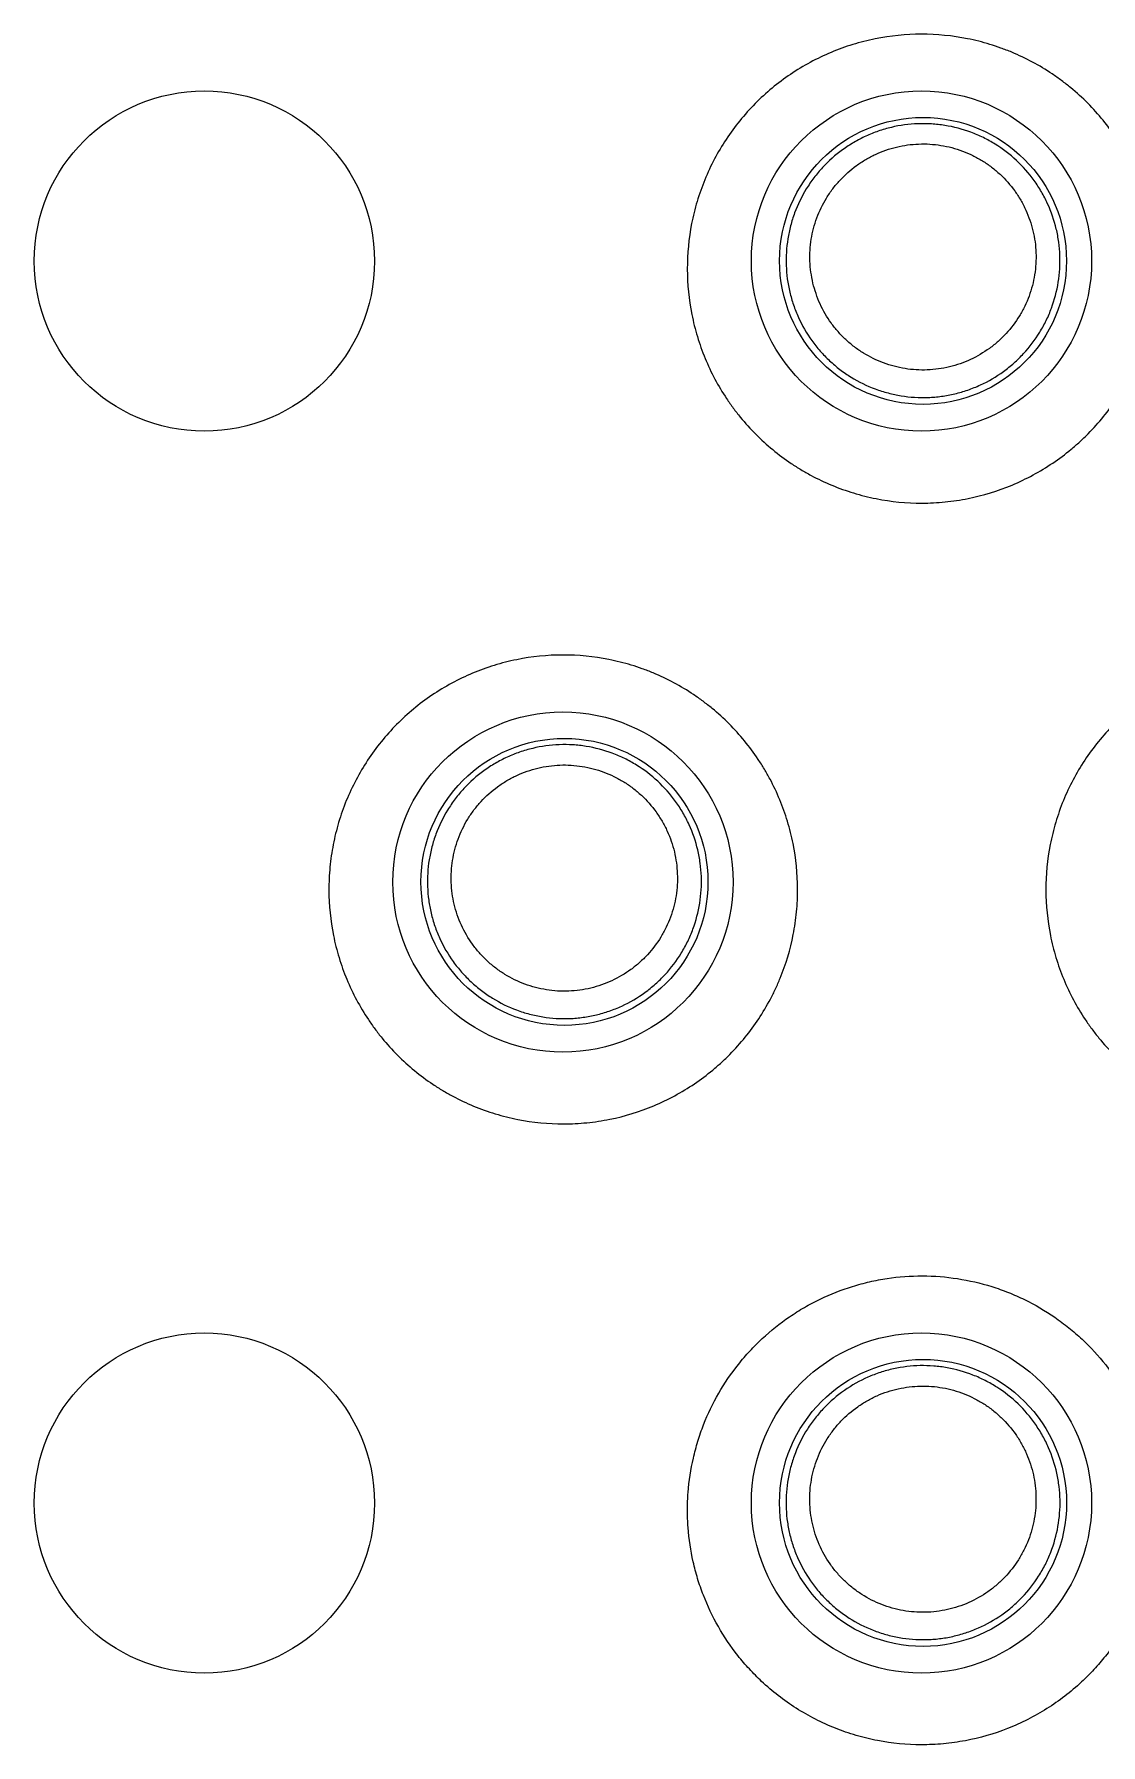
# Model space of a CAD drawing. Header units: inches. Extents: x 3778 to 56227, y -16914 to 35091.
# Drawn here: x 46617.74 to 46622.22, y -10623.56 to -10616.37 of the extents above; entities that cross this region are included whole.
import ezdxf

# ---------------------------------------------------------------- set-up
doc = ezdxf.new("R2010")
doc.units = ezdxf.units.IN
doc.header["$LTSCALE"] = 100
doc.header["$MEASUREMENT"] = 0
doc.layers.add('2-con', color=2, linetype='Continuous')
doc.layers.add('mark-B', color=2, linetype='Continuous', lineweight=20)

# ---------------------------------------------------------------- blocks, each defined once
blk = doc.blocks.new('무풍1way 일반')
at = {"layer": 'mark-B'}
for centre, radius in [((507.5873, -427.4618), 0.7146), ((507.5873, -427.4618), 0.7146), ((507.5873, -427.4618), 0.7146), ((507.5873, -427.4618), 0.7146), ((510.5997, -427.4618), 0.7146), ((507.5808, -427.4625), 0.6029), ((509.0935, -430.0706), 0.7146), ((509.0935, -430.0706), 0.7146), ((509.0935, -430.0706), 0.7146), ((509.0935, -430.0706), 0.7146), ((509.087, -430.0713), 0.6028), ((507.5873, -432.6794), 0.7146), ((507.5873, -432.6794), 0.7146), ((507.5873, -432.6794), 0.7146), ((507.5873, -432.6794), 0.7146), ((510.5997, -432.6794), 0.7146), ((507.5808, -432.6801), 0.6026)]:
    blk.add_circle(centre, radius, dxfattribs=at)
for points, knots in [([(506.9152, -426.7103), (506.9604, -426.6682), (507.009, -426.6309), (507.0868, -426.5818), (507.1136, -426.5666), (507.1551, -426.5456), (507.1691, -426.5389), (507.1975, -426.5262), (507.2117, -426.5202), (507.2835, -426.492), (507.3425, -426.4751), (507.4182, -426.4607), (507.4335, -426.4582), (507.4642, -426.4539), (507.4797, -426.4521), (507.5261, -426.4478), (507.557, -426.4465), (507.6494, -426.4467), (507.7106, -426.4525), (507.7866, -426.4671), (507.8018, -426.4704), (507.832, -426.4777), (507.8769, -426.4897), (507.9496, -426.5148), (508.0055, -426.54), (508.0603, -426.568), (508.0871, -426.5833), (508.1657, -426.6332), (508.2142, -426.6709), (508.2588, -426.7127)], [0, 0, 0, 0, 0.125, 0.125, 0.1875, 0.1875, 0.21875, 0.21875, 0.25, 0.25, 0.375, 0.375, 0.40625, 0.40625, 0.4375, 0.4375, 0.5, 0.5, 0.625, 0.625, 0.65625, 0.65625, 0.6875, 0.75, 0.8125, 0.8125, 0.875, 0.875, 1, 1, 1, 1]), ([(506.9152, -426.7103), (506.9604, -426.6682), (507.009, -426.6309), (507.0868, -426.5818), (507.1136, -426.5666), (507.1551, -426.5456), (507.1691, -426.5389), (507.1975, -426.5262), (507.2117, -426.5202), (507.2835, -426.492), (507.3425, -426.4751), (507.4182, -426.4607), (507.4335, -426.4582), (507.4642, -426.4539), (507.4797, -426.4521), (507.5261, -426.4478), (507.557, -426.4465), (507.6494, -426.4467), (507.7106, -426.4525), (507.7866, -426.4671), (507.8018, -426.4704), (507.832, -426.4777), (507.8769, -426.4897), (507.9496, -426.5148), (508.0055, -426.54), (508.0603, -426.568), (508.0871, -426.5833), (508.1657, -426.6332), (508.2142, -426.6709), (508.2588, -426.7127)], [0, 0, 0, 0, 0.125, 0.125, 0.1875, 0.1875, 0.21875, 0.21875, 0.25, 0.25, 0.375, 0.375, 0.40625, 0.40625, 0.4375, 0.4375, 0.5, 0.5, 0.625, 0.625, 0.65625, 0.65625, 0.6875, 0.75, 0.8125, 0.8125, 0.875, 0.875, 1, 1, 1, 1]), ([(508.2588, -426.7127), (508.2766, -426.7294), (508.2938, -426.7468), (508.327, -426.7829), (508.343, -426.8016), (508.389, -426.8598), (508.4436, -426.941), (508.4856, -427.029), (508.5123, -427.0976), (508.5204, -427.121), (508.5347, -427.1679), (508.5409, -427.1915), (508.5569, -427.2627), (508.5641, -427.3108), (508.5694, -427.3838), (508.5703, -427.4083), (508.5702, -427.4576), (508.5693, -427.4821), (508.5637, -427.5551), (508.5564, -427.6032), (508.5402, -427.6744), (508.5339, -427.698), (508.5195, -427.7448), (508.5113, -427.7682), (508.4844, -427.8368), (508.4421, -427.9248), (508.3872, -428.0057), (508.3487, -428.0541), (508.3408, -428.0637), (508.3248, -428.0824), (508.3002, -428.1099), (508.2743, -428.1359), (508.2206, -428.1859), (508.1823, -428.2165), (508.1315, -428.2513), (508.1212, -428.2581), (508.1002, -428.2713), (508.0896, -428.2777), (508.0574, -428.2963), (508.0356, -428.3078), (507.9692, -428.3399), (507.9236, -428.3578), (507.8531, -428.3796), (507.8292, -428.386), (507.7808, -428.3971), (507.7563, -428.4017), (507.6827, -428.4127), (507.6332, -428.4163), (507.5337, -428.4161), (507.4354, -428.4083), (507.3396, -428.3861), (507.2687, -428.364), (507.2452, -428.3556), (507.1993, -428.3374), (507.1768, -428.3274), (507.1107, -428.2952), (507.0684, -428.2705), (507.0177, -428.2356), (507.0077, -428.2284), (506.9879, -428.2137), (506.9781, -428.2061), (506.9492, -428.1828), (506.9306, -428.1666), (506.877, -428.1164), (506.844, -428.0804), (506.7985, -428.0229), (506.784, -428.0031), (506.7634, -427.9725), (506.7566, -427.9621), (506.7436, -427.9412), (506.7373, -427.9306), (506.7069, -427.8774), (506.686, -427.8334), (506.6595, -427.7654), (506.6516, -427.7423), (506.6409, -427.7073), (506.6375, -427.6955), (506.6312, -427.6718), (506.6283, -427.6598), (506.6147, -427.5998), (506.6005, -427.5033), (506.6006, -427.406), (506.6061, -427.3326), (506.6089, -427.308), (506.6162, -427.2596), (506.6207, -427.2356), (506.637, -427.1644), (506.6513, -427.1179), (506.678, -427.0497), (506.6878, -427.0271), (506.7092, -426.9826), (506.7206, -426.9609), (506.7573, -426.8972), (506.7847, -426.8569), (506.8302, -426.7995), (506.8462, -426.7809), (506.8796, -426.7447), (506.8971, -426.7271), (506.9152, -426.7103)], [0, 0, 0, 0, 0.015625, 0.015625, 0.03125, 0.03125, 0.0625, 0.09375, 0.09375, 0.109375, 0.109375, 0.125, 0.125, 0.15625, 0.15625, 0.171875, 0.171875, 0.1875, 0.1875, 0.21875, 0.21875, 0.234375, 0.234375, 0.25, 0.25, 0.28125, 0.3125, 0.3125, 0.320313, 0.320313, 0.328125, 0.34375, 0.34375, 0.375, 0.375, 0.382813, 0.382813, 0.390625, 0.390625, 0.40625, 0.40625, 0.4375, 0.4375, 0.453125, 0.453125, 0.46875, 0.46875, 0.5, 0.5, 0.53125, 0.5625, 0.5625, 0.578125, 0.578125, 0.59375, 0.59375, 0.625, 0.625, 0.632813, 0.632813, 0.640625, 0.640625, 0.65625, 0.65625, 0.6875, 0.6875, 0.703125, 0.703125, 0.710938, 0.710938, 0.71875, 0.71875, 0.75, 0.75, 0.765625, 0.765625, 0.773438, 0.773438, 0.78125, 0.78125, 0.8125, 0.84375, 0.84375, 0.859375, 0.859375, 0.875, 0.875, 0.90625, 0.90625, 0.921875, 0.921875, 0.9375, 0.9375, 0.96875, 0.96875, 0.984375, 0.984375, 1, 1, 1, 1]), ([(508.2588, -426.7127), (508.2766, -426.7294), (508.2938, -426.7468), (508.327, -426.7829), (508.343, -426.8016), (508.389, -426.8598), (508.4436, -426.941), (508.4856, -427.029), (508.5123, -427.0976), (508.5204, -427.121), (508.5347, -427.1679), (508.5409, -427.1915), (508.5569, -427.2627), (508.5641, -427.3108), (508.5694, -427.3838), (508.5703, -427.4083), (508.5702, -427.4576), (508.5693, -427.4821), (508.5637, -427.5551), (508.5564, -427.6032), (508.5402, -427.6744), (508.5339, -427.698), (508.5195, -427.7448), (508.5113, -427.7682), (508.4844, -427.8368), (508.4421, -427.9248), (508.3872, -428.0057), (508.3487, -428.0541), (508.3408, -428.0637), (508.3248, -428.0824), (508.3002, -428.1099), (508.2743, -428.1359), (508.2206, -428.1859), (508.1823, -428.2165), (508.1315, -428.2513), (508.1212, -428.2581), (508.1002, -428.2713), (508.0896, -428.2777), (508.0574, -428.2963), (508.0356, -428.3078), (507.9692, -428.3399), (507.9236, -428.3578), (507.8531, -428.3796), (507.8292, -428.386), (507.7808, -428.3971), (507.7563, -428.4017), (507.6827, -428.4127), (507.6332, -428.4163), (507.5337, -428.4161), (507.4354, -428.4083), (507.3396, -428.3861), (507.2687, -428.364), (507.2452, -428.3556), (507.1993, -428.3374), (507.1768, -428.3274), (507.1107, -428.2952), (507.0684, -428.2705), (507.0177, -428.2356), (507.0077, -428.2284), (506.9879, -428.2137), (506.9781, -428.2061), (506.9492, -428.1828), (506.9306, -428.1666), (506.877, -428.1164), (506.844, -428.0804), (506.7985, -428.0229), (506.784, -428.0031), (506.7634, -427.9725), (506.7566, -427.9621), (506.7436, -427.9412), (506.7373, -427.9306), (506.7069, -427.8774), (506.686, -427.8334), (506.6595, -427.7654), (506.6516, -427.7423), (506.6409, -427.7073), (506.6375, -427.6955), (506.6312, -427.6718), (506.6283, -427.6598), (506.6147, -427.5998), (506.6005, -427.5033), (506.6006, -427.406), (506.6061, -427.3326), (506.6089, -427.308), (506.6162, -427.2596), (506.6207, -427.2356), (506.637, -427.1644), (506.6513, -427.1179), (506.678, -427.0497), (506.6878, -427.0271), (506.7092, -426.9826), (506.7206, -426.9609), (506.7573, -426.8972), (506.7847, -426.8569), (506.8302, -426.7995), (506.8462, -426.7809), (506.8796, -426.7447), (506.8971, -426.7271), (506.9152, -426.7103)], [0, 0, 0, 0, 0.015625, 0.015625, 0.03125, 0.03125, 0.0625, 0.09375, 0.09375, 0.109375, 0.109375, 0.125, 0.125, 0.15625, 0.15625, 0.171875, 0.171875, 0.1875, 0.1875, 0.21875, 0.21875, 0.234375, 0.234375, 0.25, 0.25, 0.28125, 0.3125, 0.3125, 0.320313, 0.320313, 0.328125, 0.34375, 0.34375, 0.375, 0.375, 0.382813, 0.382813, 0.390625, 0.390625, 0.40625, 0.40625, 0.4375, 0.4375, 0.453125, 0.453125, 0.46875, 0.46875, 0.5, 0.5, 0.53125, 0.5625, 0.5625, 0.578125, 0.578125, 0.59375, 0.59375, 0.625, 0.625, 0.632813, 0.632813, 0.640625, 0.640625, 0.65625, 0.65625, 0.6875, 0.6875, 0.703125, 0.703125, 0.710938, 0.710938, 0.71875, 0.71875, 0.75, 0.75, 0.765625, 0.765625, 0.773438, 0.773438, 0.78125, 0.78125, 0.8125, 0.84375, 0.84375, 0.859375, 0.859375, 0.875, 0.875, 0.90625, 0.90625, 0.921875, 0.921875, 0.9375, 0.9375, 0.96875, 0.96875, 0.984375, 0.984375, 1, 1, 1, 1]), ([(507.1819, -427.8786), (507.1545, -427.8523), (507.1302, -427.8237), (507.0979, -427.7774), (507.0879, -427.7615), (507.0694, -427.7284), (507.061, -427.7115), (507.0385, -427.66), (507.0269, -427.6244), (507.0147, -427.5693), (507.0116, -427.5506), (507.0071, -427.5132), (507.0058, -427.4945), (507.0046, -427.4385), (507.0074, -427.4012), (507.0206, -427.3265), (507.0307, -427.2905), (507.051, -427.2382), (507.0586, -427.221), (507.0756, -427.1874), (507.085, -427.1708), (507.1154, -427.1231), (507.1385, -427.0936), (507.1774, -427.0528), (507.1911, -427.0398), (507.2199, -427.015), (507.2348, -427.0034), (507.281, -426.971), (507.3137, -426.9525), (507.3657, -426.9295), (507.3836, -426.9227), (507.4196, -426.9109), (507.4559, -426.901), (507.493, -426.8946), (507.5211, -426.8912), (507.5305, -426.8903), (507.5495, -426.889), (507.559, -426.8885), (507.6066, -426.8875), (507.6441, -426.8904), (507.6998, -426.9003), (507.7182, -426.9045), (507.7456, -426.9122), (507.7547, -426.915), (507.7727, -426.921), (507.7816, -426.9243), (507.8256, -426.9415), (507.859, -426.9585), (507.9068, -426.989), (507.9223, -427.0001), (507.9521, -427.0235), (507.9663, -427.036), (507.9936, -427.0622), (508.0067, -427.0761), (508.0312, -427.1049), (508.0426, -427.1198), (508.0747, -427.1659), (508.093, -427.1986), (508.112, -427.2419), (508.1155, -427.2507), (508.1222, -427.2683), (508.1316, -427.2949), (508.1438, -427.34), (508.1501, -427.3769), (508.1545, -427.4142), (508.1558, -427.4332), (508.157, -427.4897), (508.1541, -427.5269), (508.1443, -427.5822), (508.1402, -427.6006), (508.13, -427.637), (508.124, -427.6549), (508.1036, -427.7074), (508.0867, -427.7408), (508.0564, -427.7884), (508.0454, -427.804), (508.022, -427.8337), (508.0097, -427.8479), (507.9709, -427.8886), (507.9424, -427.9131), (507.8801, -427.9568), (507.8472, -427.9753), (507.7956, -427.998), (507.778, -428.0048), (507.742, -428.0166), (507.7235, -428.0216), (507.668, -428.0339), (507.6307, -428.0383), (507.5741, -428.0395), (507.555, -428.039), (507.5171, -428.036), (507.4983, -428.0336), (507.4427, -428.0237), (507.4064, -428.0135), (507.3622, -427.9962), (507.3534, -427.9925), (507.3361, -427.9847), (507.3106, -427.9725), (507.2862, -427.9585), (507.2389, -427.9282), (507.2094, -427.905), (507.1819, -427.8786)], [0, 0, 0, 0, 0.03125, 0.03125, 0.046875, 0.046875, 0.0625, 0.0625, 0.09375, 0.09375, 0.109375, 0.109375, 0.125, 0.125, 0.15625, 0.15625, 0.1875, 0.1875, 0.203125, 0.203125, 0.21875, 0.21875, 0.25, 0.25, 0.265625, 0.265625, 0.28125, 0.28125, 0.3125, 0.3125, 0.328125, 0.328125, 0.34375, 0.359375, 0.359375, 0.367187, 0.367187, 0.375, 0.375, 0.40625, 0.40625, 0.421875, 0.421875, 0.429687, 0.429687, 0.4375, 0.4375, 0.46875, 0.46875, 0.484375, 0.484375, 0.5, 0.5, 0.515625, 0.515625, 0.53125, 0.53125, 0.5625, 0.5625, 0.570312, 0.570312, 0.578125, 0.59375, 0.609375, 0.609375, 0.625, 0.625, 0.65625, 0.65625, 0.671875, 0.671875, 0.6875, 0.6875, 0.71875, 0.71875, 0.734375, 0.734375, 0.75, 0.75, 0.78125, 0.78125, 0.8125, 0.8125, 0.828125, 0.828125, 0.84375, 0.84375, 0.875, 0.875, 0.890625, 0.890625, 0.90625, 0.90625, 0.9375, 0.9375, 0.945312, 0.945312, 0.953125, 0.96875, 0.96875, 1, 1, 1, 1]), ([(507.2521, -427.8207), (507.2634, -427.8316), (507.2752, -427.8419), (507.2997, -427.8611), (507.325, -427.8791), (507.3519, -427.8946), (507.3797, -427.9087), (507.3941, -427.9152), (507.4379, -427.9323), (507.4679, -427.9407), (507.5139, -427.9488), (507.5294, -427.9508), (507.5608, -427.9532), (507.5765, -427.9536), (507.6233, -427.9526), (507.6542, -427.9488), (507.7001, -427.9386), (507.7154, -427.9344), (507.7451, -427.9246), (507.7741, -427.9134), (507.8019, -427.8994), (507.829, -427.8841), (507.8422, -427.8757), (507.8808, -427.8486), (507.9043, -427.8283), (507.9363, -427.7947), (507.9464, -427.7829), (507.9656, -427.7583), (507.9747, -427.7455), (507.9996, -427.7061), (508.0135, -427.6785), (508.0302, -427.6353), (508.0351, -427.6205), (508.0435, -427.5904), (508.0469, -427.5753), (508.0549, -427.5297), (508.0572, -427.499), (508.0562, -427.4524), (508.0551, -427.4368), (508.0514, -427.4061), (508.0463, -427.3756), (508.0382, -427.3459), (508.0286, -427.3165), (508.0231, -427.3019), (508.0043, -427.259), (507.9892, -427.2321), (507.9627, -427.1941), (507.9533, -427.1818), (507.933, -427.158), (507.9223, -427.1466), (507.8998, -427.1249), (507.888, -427.1147), (507.8634, -427.0953), (507.8506, -427.0861), (507.8111, -427.061), (507.7835, -427.0469), (507.7399, -427.0299), (507.7249, -427.0249), (507.6947, -427.0164), (507.6795, -427.0129), (507.6335, -427.0048), (507.6024, -427.0024), (507.5552, -427.0035), (507.5395, -427.0046), (507.5085, -427.0084), (507.4779, -427.0137), (507.4478, -427.0219), (507.4181, -427.0317), (507.4033, -427.0374), (507.3604, -427.0564), (507.3334, -427.0718), (507.2953, -427.0986), (507.283, -427.1082), (507.2592, -427.1287), (507.2479, -427.1395), (507.2158, -427.1732), (507.1968, -427.1976), (507.1718, -427.237), (507.1641, -427.2507), (507.1501, -427.2784), (507.1438, -427.2926), (507.1271, -427.3357), (507.1188, -427.3655), (507.1081, -427.427), (507.1058, -427.4578), (507.1068, -427.5039), (507.1078, -427.5193), (507.1115, -427.5501), (507.1141, -427.5656), (507.1242, -427.611), (507.1337, -427.6403), (507.1523, -427.6828), (507.1592, -427.6967), (507.1745, -427.724), (507.1827, -427.7372), (507.2093, -427.7753), (507.2294, -427.7989), (507.2521, -427.8207)], [0, 0, 0, 0, 0.015625, 0.015625, 0.03125, 0.046875, 0.046875, 0.0625, 0.0625, 0.09375, 0.09375, 0.109375, 0.109375, 0.125, 0.125, 0.15625, 0.15625, 0.171875, 0.171875, 0.1875, 0.203125, 0.203125, 0.21875, 0.21875, 0.25, 0.25, 0.265625, 0.265625, 0.28125, 0.28125, 0.3125, 0.3125, 0.328125, 0.328125, 0.34375, 0.34375, 0.375, 0.375, 0.390625, 0.390625, 0.40625, 0.421875, 0.421875, 0.4375, 0.4375, 0.46875, 0.46875, 0.484375, 0.484375, 0.5, 0.5, 0.515625, 0.515625, 0.53125, 0.53125, 0.5625, 0.5625, 0.578125, 0.578125, 0.59375, 0.59375, 0.625, 0.625, 0.640625, 0.640625, 0.65625, 0.671875, 0.671875, 0.6875, 0.6875, 0.71875, 0.71875, 0.734375, 0.734375, 0.75, 0.75, 0.78125, 0.78125, 0.796875, 0.796875, 0.8125, 0.8125, 0.84375, 0.84375, 0.875, 0.875, 0.890625, 0.890625, 0.90625, 0.90625, 0.9375, 0.9375, 0.953125, 0.953125, 0.96875, 0.96875, 1, 1, 1, 1]), ([(506.0811, -431.0241), (506.0157, -431.0241), (505.9514, -431.0177), (505.8565, -430.9988), (505.8252, -430.9909), (505.7786, -430.9768), (505.763, -430.9716), (505.7324, -430.9606), (505.7172, -430.9547), (505.6425, -430.9236), (505.5858, -430.8932), (505.5188, -430.8482), (505.5056, -430.8389), (505.4796, -430.8195), (505.4668, -430.8094), (505.4292, -430.7785), (505.4054, -430.7568), (505.3375, -430.6885), (505.2969, -430.6389), (505.2521, -430.5715), (505.2434, -430.5578), (505.2269, -430.5301), (505.2032, -430.4881), (505.1691, -430.4158), (505.1476, -430.3555), (505.1336, -430.3094), (505.1293, -430.2939), (505.1215, -430.2626), (505.118, -430.2468), (505.1023, -430.1679), (505.096, -430.1044), (505.0959, -430.0086), (505.0974, -429.9766), (505.102, -429.9284), (505.104, -429.9123), (505.1086, -429.8805), (505.1113, -429.8647), (505.1268, -429.7862), (505.1451, -429.725), (505.1755, -429.6507), (505.182, -429.6359), (505.1957, -429.6066), (505.203, -429.5921), (505.2256, -429.5494), (505.242, -429.5218), (505.295, -429.4417), (505.3354, -429.3919), (505.3926, -429.3342), (505.4043, -429.3229), (505.4282, -429.3011), (505.4647, -429.2693), (505.5291, -429.2212), (505.5842, -429.1878), (505.6412, -429.1571), (505.6707, -429.1429), (505.7605, -429.1054), (505.8222, -429.0865), (505.9172, -429.0673), (505.9494, -429.0625), (506.0144, -429.0559), (506.0468, -429.0543), (506.1438, -429.0542), (506.208, -429.0604), (506.2878, -429.0763), (506.3037, -429.0799), (506.3354, -429.0878), (506.3823, -429.1008), (506.4582, -429.1281), (506.5164, -429.1556), (506.5591, -429.1785), (506.5732, -429.1865), (506.6011, -429.2033), (506.6149, -429.212), (506.6822, -429.2572), (506.7318, -429.2981), (506.7999, -429.3663), (506.8215, -429.3902), (506.8523, -429.4278), (506.8623, -429.4407), (506.8814, -429.4666), (506.8907, -429.4798), (506.9352, -429.5466), (506.9653, -429.603), (507.0022, -429.6921), (507.0131, -429.7227), (507.0318, -429.7843), (507.0395, -429.8153), (507.0583, -429.9092), (507.0647, -429.9728), (507.0649, -430.1022), (507.0587, -430.1658), (507.0404, -430.2598), (507.0327, -430.2908), (507.0143, -430.3524), (507.0035, -430.3831), (506.9669, -430.4724), (506.937, -430.5289), (506.8839, -430.6092), (506.8648, -430.6352), (506.8239, -430.6857), (506.8023, -430.7097), (506.7344, -430.7782), (506.685, -430.8192), (506.6045, -430.8736), (506.5765, -430.8906), (506.5195, -430.9213), (506.4613, -430.9491), (506.4007, -430.9711), (506.3544, -430.9854), (506.3388, -430.9897), (506.3073, -430.9977), (506.2914, -431.0014), (506.2113, -431.0175), (506.1466, -431.0241), (506.0811, -431.0241)], [0, 0, 0, 0, 0.03125, 0.03125, 0.046875, 0.046875, 0.054687, 0.054687, 0.0625, 0.0625, 0.09375, 0.09375, 0.101562, 0.101562, 0.109375, 0.109375, 0.125, 0.125, 0.15625, 0.15625, 0.164062, 0.164062, 0.171875, 0.1875, 0.203125, 0.203125, 0.210937, 0.210937, 0.21875, 0.21875, 0.25, 0.25, 0.265625, 0.265625, 0.273437, 0.273437, 0.28125, 0.28125, 0.3125, 0.3125, 0.320312, 0.320312, 0.328125, 0.328125, 0.34375, 0.34375, 0.375, 0.375, 0.382812, 0.382812, 0.390625, 0.40625, 0.421875, 0.421875, 0.4375, 0.4375, 0.46875, 0.46875, 0.484375, 0.484375, 0.5, 0.5, 0.53125, 0.53125, 0.539062, 0.539062, 0.546875, 0.5625, 0.578125, 0.578125, 0.585937, 0.585937, 0.59375, 0.59375, 0.625, 0.625, 0.640625, 0.640625, 0.648437, 0.648437, 0.65625, 0.65625, 0.6875, 0.6875, 0.703125, 0.703125, 0.71875, 0.71875, 0.75, 0.75, 0.78125, 0.78125, 0.796875, 0.796875, 0.8125, 0.8125, 0.84375, 0.84375, 0.859375, 0.859375, 0.875, 0.875, 0.90625, 0.90625, 0.921875, 0.921875, 0.9375, 0.953125, 0.953125, 0.960937, 0.960937, 0.96875, 0.96875, 1, 1, 1, 1]), ([(506.0811, -431.0241), (506.0157, -431.0241), (505.9514, -431.0177), (505.8565, -430.9988), (505.8252, -430.9909), (505.7786, -430.9768), (505.763, -430.9716), (505.7324, -430.9606), (505.7172, -430.9547), (505.6425, -430.9236), (505.5858, -430.8932), (505.5188, -430.8482), (505.5056, -430.8389), (505.4796, -430.8195), (505.4668, -430.8094), (505.4292, -430.7785), (505.4054, -430.7568), (505.3375, -430.6885), (505.2969, -430.6389), (505.2521, -430.5715), (505.2434, -430.5578), (505.2269, -430.5301), (505.2032, -430.4881), (505.1691, -430.4158), (505.1476, -430.3555), (505.1336, -430.3094), (505.1293, -430.2939), (505.1215, -430.2626), (505.118, -430.2468), (505.1023, -430.1679), (505.096, -430.1044), (505.0959, -430.0086), (505.0974, -429.9766), (505.102, -429.9284), (505.104, -429.9123), (505.1086, -429.8805), (505.1113, -429.8647), (505.1268, -429.7862), (505.1451, -429.725), (505.1755, -429.6507), (505.182, -429.6359), (505.1957, -429.6066), (505.203, -429.5921), (505.2256, -429.5494), (505.242, -429.5218), (505.295, -429.4417), (505.3354, -429.3919), (505.3926, -429.3342), (505.4043, -429.3229), (505.4282, -429.3011), (505.4647, -429.2693), (505.5291, -429.2212), (505.5842, -429.1878), (505.6412, -429.1571), (505.6707, -429.1429), (505.7605, -429.1054), (505.8222, -429.0865), (505.9172, -429.0673), (505.9494, -429.0625), (506.0144, -429.0559), (506.0468, -429.0543), (506.1438, -429.0542), (506.208, -429.0604), (506.2878, -429.0763), (506.3037, -429.0799), (506.3354, -429.0878), (506.3823, -429.1008), (506.4582, -429.1281), (506.5164, -429.1556), (506.5591, -429.1785), (506.5732, -429.1865), (506.6011, -429.2033), (506.6149, -429.212), (506.6822, -429.2572), (506.7318, -429.2981), (506.7999, -429.3663), (506.8215, -429.3902), (506.8523, -429.4278), (506.8623, -429.4407), (506.8814, -429.4666), (506.8907, -429.4798), (506.9352, -429.5466), (506.9653, -429.603), (507.0022, -429.6921), (507.0131, -429.7227), (507.0318, -429.7843), (507.0395, -429.8153), (507.0583, -429.9092), (507.0647, -429.9728), (507.0649, -430.1022), (507.0587, -430.1658), (507.0404, -430.2598), (507.0327, -430.2908), (507.0143, -430.3524), (507.0035, -430.3831), (506.9669, -430.4724), (506.937, -430.5289), (506.8839, -430.6092), (506.8648, -430.6352), (506.8239, -430.6857), (506.8023, -430.7097), (506.7344, -430.7782), (506.685, -430.8192), (506.6045, -430.8736), (506.5765, -430.8906), (506.5195, -430.9213), (506.4613, -430.9491), (506.4007, -430.9711), (506.3544, -430.9854), (506.3388, -430.9897), (506.3073, -430.9977), (506.2914, -431.0014), (506.2113, -431.0175), (506.1466, -431.0241), (506.0811, -431.0241)], [0, 0, 0, 0, 0.03125, 0.03125, 0.046875, 0.046875, 0.054687, 0.054687, 0.0625, 0.0625, 0.09375, 0.09375, 0.101562, 0.101562, 0.109375, 0.109375, 0.125, 0.125, 0.15625, 0.15625, 0.164062, 0.164062, 0.171875, 0.1875, 0.203125, 0.203125, 0.210937, 0.210937, 0.21875, 0.21875, 0.25, 0.25, 0.265625, 0.265625, 0.273437, 0.273437, 0.28125, 0.28125, 0.3125, 0.3125, 0.320312, 0.320312, 0.328125, 0.328125, 0.34375, 0.34375, 0.375, 0.375, 0.382812, 0.382812, 0.390625, 0.40625, 0.421875, 0.421875, 0.4375, 0.4375, 0.46875, 0.46875, 0.484375, 0.484375, 0.5, 0.5, 0.53125, 0.53125, 0.539062, 0.539062, 0.546875, 0.5625, 0.578125, 0.578125, 0.585937, 0.585937, 0.59375, 0.59375, 0.625, 0.625, 0.640625, 0.640625, 0.648437, 0.648437, 0.65625, 0.65625, 0.6875, 0.6875, 0.703125, 0.703125, 0.71875, 0.71875, 0.75, 0.75, 0.78125, 0.78125, 0.796875, 0.796875, 0.8125, 0.8125, 0.84375, 0.84375, 0.859375, 0.859375, 0.875, 0.875, 0.90625, 0.90625, 0.921875, 0.921875, 0.9375, 0.953125, 0.953125, 0.960937, 0.960937, 0.96875, 0.96875, 1, 1, 1, 1]), ([(509.0935, -431.0245), (509.0281, -431.0246), (508.9638, -431.0182), (508.8689, -430.9993), (508.8376, -430.9915), (508.791, -430.9774), (508.7755, -430.9722), (508.7448, -430.9612), (508.7296, -430.9554), (508.6549, -430.9243), (508.5982, -430.8939), (508.5312, -430.8491), (508.518, -430.8397), (508.492, -430.8204), (508.4792, -430.8103), (508.4416, -430.7794), (508.4178, -430.7577), (508.3498, -430.6895), (508.3092, -430.64), (508.2643, -430.5727), (508.2556, -430.559), (508.2391, -430.5313), (508.2153, -430.4893), (508.1812, -430.417), (508.1596, -430.3568), (508.1456, -430.3107), (508.1413, -430.2952), (508.1335, -430.2639), (508.1299, -430.2481), (508.1142, -430.1692), (508.1078, -430.1057), (508.1076, -430.0099), (508.1091, -429.9778), (508.1137, -429.9296), (508.1156, -429.9136), (508.1203, -429.8817), (508.1229, -429.8659), (508.1383, -429.7874), (508.1566, -429.7262), (508.187, -429.6518), (508.1934, -429.6371), (508.2071, -429.6077), (508.2144, -429.5932), (508.237, -429.5505), (508.2534, -429.5229), (508.3063, -429.4427), (508.3467, -429.3929), (508.4039, -429.3351), (508.4156, -429.3238), (508.4395, -429.302), (508.476, -429.2702), (508.5403, -429.222), (508.5954, -429.1886), (508.6523, -429.1578), (508.6819, -429.1436), (508.7717, -429.106), (508.8333, -429.0871), (508.9283, -429.0679), (508.9605, -429.063), (509.0255, -429.0564), (509.0579, -429.0548), (509.1549, -429.0546), (509.2191, -429.0608), (509.2988, -429.0766), (509.3148, -429.0802), (509.3464, -429.0881), (509.3934, -429.1011), (509.4693, -429.1282), (509.5275, -429.1558), (509.5702, -429.1786), (509.5843, -429.1866), (509.6122, -429.2033), (509.6259, -429.2121), (509.6933, -429.2572), (509.7429, -429.298), (509.811, -429.3661), (509.8326, -429.39), (509.8635, -429.4276), (509.8735, -429.4404), (509.8927, -429.4664), (509.9019, -429.4795), (509.9465, -429.5463), (509.9766, -429.6027), (510.0136, -429.6917), (510.0246, -429.7223), (510.0433, -429.7839), (510.0511, -429.8149), (510.0699, -429.9088), (510.0764, -429.9724), (510.0766, -430.0694), (510.0751, -430.1015), (510.0691, -430.1652), (510.0599, -430.2284), (510.0447, -430.2905), (510.0263, -430.3521), (510.0155, -430.3828), (509.9789, -430.4722), (509.9491, -430.5287), (509.8961, -430.6091), (509.877, -430.6351), (509.8361, -430.6856), (509.8145, -430.7096), (509.7467, -430.7782), (509.6973, -430.8192), (509.6168, -430.8737), (509.5888, -430.8907), (509.5318, -430.9215), (509.4736, -430.9493), (509.413, -430.9713), (509.3667, -430.9856), (509.3511, -430.99), (509.3196, -430.998), (509.3037, -431.0016), (509.2237, -431.0179), (509.159, -431.0244), (509.0935, -431.0245)], [0, 0, 0, 0, 0.03125, 0.03125, 0.046875, 0.046875, 0.054688, 0.054688, 0.0625, 0.0625, 0.09375, 0.09375, 0.101563, 0.101563, 0.109375, 0.109375, 0.125, 0.125, 0.15625, 0.15625, 0.164063, 0.164063, 0.171875, 0.1875, 0.203125, 0.203125, 0.210938, 0.210938, 0.21875, 0.21875, 0.25, 0.25, 0.265625, 0.265625, 0.273438, 0.273438, 0.28125, 0.28125, 0.3125, 0.3125, 0.320313, 0.320313, 0.328125, 0.328125, 0.34375, 0.34375, 0.375, 0.375, 0.382813, 0.382813, 0.390625, 0.40625, 0.421875, 0.421875, 0.4375, 0.4375, 0.46875, 0.46875, 0.484375, 0.484375, 0.5, 0.5, 0.53125, 0.53125, 0.539063, 0.539063, 0.546875, 0.5625, 0.578125, 0.578125, 0.585938, 0.585938, 0.59375, 0.59375, 0.625, 0.625, 0.640625, 0.640625, 0.648438, 0.648438, 0.65625, 0.65625, 0.6875, 0.6875, 0.703125, 0.703125, 0.71875, 0.71875, 0.75, 0.75, 0.765625, 0.765625, 0.78125, 0.796875, 0.796875, 0.8125, 0.8125, 0.84375, 0.84375, 0.859375, 0.859375, 0.875, 0.875, 0.90625, 0.90625, 0.921875, 0.921875, 0.9375, 0.953125, 0.953125, 0.960938, 0.960938, 0.96875, 0.96875, 1, 1, 1, 1]), ([(509.0935, -431.0245), (509.0281, -431.0246), (508.9638, -431.0182), (508.8689, -430.9993), (508.8376, -430.9915), (508.791, -430.9774), (508.7755, -430.9722), (508.7448, -430.9612), (508.7296, -430.9554), (508.6549, -430.9243), (508.5982, -430.8939), (508.5312, -430.8491), (508.518, -430.8397), (508.492, -430.8204), (508.4792, -430.8103), (508.4416, -430.7794), (508.4178, -430.7577), (508.3498, -430.6895), (508.3092, -430.64), (508.2643, -430.5727), (508.2556, -430.559), (508.2391, -430.5313), (508.2153, -430.4893), (508.1812, -430.417), (508.1596, -430.3568), (508.1456, -430.3107), (508.1413, -430.2952), (508.1335, -430.2639), (508.1299, -430.2481), (508.1142, -430.1692), (508.1078, -430.1057), (508.1076, -430.0099), (508.1091, -429.9778), (508.1137, -429.9296), (508.1156, -429.9136), (508.1203, -429.8817), (508.1229, -429.8659), (508.1383, -429.7874), (508.1566, -429.7262), (508.187, -429.6518), (508.1934, -429.6371), (508.2071, -429.6077), (508.2144, -429.5932), (508.237, -429.5505), (508.2534, -429.5229), (508.3063, -429.4427), (508.3467, -429.3929), (508.4039, -429.3351), (508.4156, -429.3238), (508.4395, -429.302), (508.476, -429.2702), (508.5403, -429.222), (508.5954, -429.1886), (508.6523, -429.1578), (508.6819, -429.1436), (508.7717, -429.106), (508.8333, -429.0871), (508.9283, -429.0679), (508.9605, -429.063), (509.0255, -429.0564), (509.0579, -429.0548), (509.1549, -429.0546), (509.2191, -429.0608), (509.2988, -429.0766), (509.3148, -429.0802), (509.3464, -429.0881), (509.3934, -429.1011), (509.4693, -429.1282), (509.5275, -429.1558), (509.5702, -429.1786), (509.5843, -429.1866), (509.6122, -429.2033), (509.6259, -429.2121), (509.6933, -429.2572), (509.7429, -429.298), (509.811, -429.3661), (509.8326, -429.39), (509.8635, -429.4276), (509.8735, -429.4404), (509.8927, -429.4664), (509.9019, -429.4795), (509.9465, -429.5463), (509.9766, -429.6027), (510.0136, -429.6917), (510.0246, -429.7223), (510.0433, -429.7839), (510.0511, -429.8149), (510.0699, -429.9088), (510.0764, -429.9724), (510.0766, -430.0694), (510.0751, -430.1015), (510.0691, -430.1652), (510.0599, -430.2284), (510.0447, -430.2905), (510.0263, -430.3521), (510.0155, -430.3828), (509.9789, -430.4722), (509.9491, -430.5287), (509.8961, -430.6091), (509.877, -430.6351), (509.8361, -430.6856), (509.8145, -430.7096), (509.7467, -430.7782), (509.6973, -430.8192), (509.6168, -430.8737), (509.5888, -430.8907), (509.5318, -430.9215), (509.4736, -430.9493), (509.413, -430.9713), (509.3667, -430.9856), (509.3511, -430.99), (509.3196, -430.998), (509.3037, -431.0016), (509.2237, -431.0179), (509.159, -431.0244), (509.0935, -431.0245)], [0, 0, 0, 0, 0.03125, 0.03125, 0.046875, 0.046875, 0.054688, 0.054688, 0.0625, 0.0625, 0.09375, 0.09375, 0.101563, 0.101563, 0.109375, 0.109375, 0.125, 0.125, 0.15625, 0.15625, 0.164063, 0.164063, 0.171875, 0.1875, 0.203125, 0.203125, 0.210938, 0.210938, 0.21875, 0.21875, 0.25, 0.25, 0.265625, 0.265625, 0.273438, 0.273438, 0.28125, 0.28125, 0.3125, 0.3125, 0.320313, 0.320313, 0.328125, 0.328125, 0.34375, 0.34375, 0.375, 0.375, 0.382813, 0.382813, 0.390625, 0.40625, 0.421875, 0.421875, 0.4375, 0.4375, 0.46875, 0.46875, 0.484375, 0.484375, 0.5, 0.5, 0.53125, 0.53125, 0.539063, 0.539063, 0.546875, 0.5625, 0.578125, 0.578125, 0.585938, 0.585938, 0.59375, 0.59375, 0.625, 0.625, 0.640625, 0.640625, 0.648438, 0.648438, 0.65625, 0.65625, 0.6875, 0.6875, 0.703125, 0.703125, 0.71875, 0.71875, 0.75, 0.75, 0.765625, 0.765625, 0.78125, 0.796875, 0.796875, 0.8125, 0.8125, 0.84375, 0.84375, 0.859375, 0.859375, 0.875, 0.875, 0.90625, 0.90625, 0.921875, 0.921875, 0.9375, 0.953125, 0.953125, 0.960938, 0.960938, 0.96875, 0.96875, 1, 1, 1, 1]), ([(508.695, -430.4939), (508.6672, -430.468), (508.6423, -430.4398), (508.6093, -430.3941), (508.5991, -430.3783), (508.58, -430.3455), (508.5714, -430.3287), (508.548, -430.2776), (508.5358, -430.2422), (508.5228, -430.1873), (508.5193, -430.1686), (508.5142, -430.1313), (508.5126, -430.1127), (508.5106, -430.0567), (508.5128, -430.0193), (508.5247, -429.9445), (508.5342, -429.9083), (508.5536, -429.8557), (508.561, -429.8384), (508.5774, -429.8045), (508.5866, -429.7878), (508.6161, -429.7396), (508.6387, -429.7098), (508.677, -429.6683), (508.6904, -429.6551), (508.7189, -429.6298), (508.7336, -429.618), (508.7792, -429.5848), (508.8116, -429.5658), (508.8632, -429.542), (508.881, -429.5348), (508.9168, -429.5225), (508.9529, -429.5119), (508.9899, -429.505), (509.018, -429.5011), (509.0274, -429.5001), (509.0463, -429.4984), (509.0558, -429.4978), (509.1034, -429.496), (509.141, -429.4983), (509.1968, -429.5073), (509.2153, -429.5112), (509.2428, -429.5184), (509.252, -429.5211), (509.2701, -429.5268), (509.279, -429.5299), (509.3233, -429.5464), (509.357, -429.5629), (509.4052, -429.5926), (509.421, -429.6034), (509.4511, -429.6264), (509.4656, -429.6386), (509.4933, -429.6644), (509.5065, -429.6781), (509.5315, -429.7064), (509.5432, -429.7211), (509.5761, -429.7667), (509.5949, -429.7991), (509.6145, -429.8421), (509.6183, -429.8509), (509.6252, -429.8684), (509.635, -429.8948), (509.648, -429.9397), (509.6548, -429.9765), (509.6599, -430.0137), (509.6615, -430.0327), (509.6636, -430.0891), (509.6613, -430.1264), (509.6524, -430.1819), (509.6486, -430.2003), (509.6389, -430.2369), (509.6333, -430.2549), (509.6137, -430.3076), (509.5974, -430.3413), (509.5679, -430.3894), (509.5571, -430.4052), (509.5343, -430.4353), (509.5222, -430.4497), (509.484, -430.4909), (509.4559, -430.5159), (509.4098, -430.5495), (509.3939, -430.5598), (509.3614, -430.5788), (509.328, -430.5962), (509.2931, -430.6103), (509.2573, -430.6226), (509.2389, -430.628), (509.1836, -430.6412), (509.1463, -430.6463), (509.0898, -430.6484), (509.0707, -430.6482), (509.0327, -430.6458), (509.0139, -430.6437), (508.9581, -430.6347), (508.9217, -430.6251), (508.8772, -430.6085), (508.8684, -430.605), (508.8509, -430.5975), (508.8252, -430.5856), (508.8005, -430.572), (508.7527, -430.5425), (508.7228, -430.5198), (508.695, -430.4939)], [0, 0, 0, 0, 0.03125, 0.03125, 0.046875, 0.046875, 0.0625, 0.0625, 0.09375, 0.09375, 0.109375, 0.109375, 0.125, 0.125, 0.15625, 0.15625, 0.1875, 0.1875, 0.203125, 0.203125, 0.21875, 0.21875, 0.25, 0.25, 0.265625, 0.265625, 0.28125, 0.28125, 0.3125, 0.3125, 0.328125, 0.328125, 0.34375, 0.359375, 0.359375, 0.367188, 0.367188, 0.375, 0.375, 0.40625, 0.40625, 0.421875, 0.421875, 0.429688, 0.429688, 0.4375, 0.4375, 0.46875, 0.46875, 0.484375, 0.484375, 0.5, 0.5, 0.515625, 0.515625, 0.53125, 0.53125, 0.5625, 0.5625, 0.570313, 0.570313, 0.578125, 0.59375, 0.609375, 0.609375, 0.625, 0.625, 0.65625, 0.65625, 0.671875, 0.671875, 0.6875, 0.6875, 0.71875, 0.71875, 0.734375, 0.734375, 0.75, 0.75, 0.78125, 0.78125, 0.796875, 0.796875, 0.8125, 0.828125, 0.828125, 0.84375, 0.84375, 0.875, 0.875, 0.890625, 0.890625, 0.90625, 0.90625, 0.9375, 0.9375, 0.945313, 0.945313, 0.953125, 0.96875, 0.96875, 1, 1, 1, 1]), ([(508.7639, -430.4351), (508.7754, -430.4458), (508.7874, -430.4559), (508.8122, -430.4748), (508.8378, -430.4923), (508.865, -430.5073), (508.893, -430.521), (508.9075, -430.5273), (508.9516, -430.5436), (508.9817, -430.5515), (509.0278, -430.5589), (509.0434, -430.5607), (509.0749, -430.5626), (509.0906, -430.5627), (509.1374, -430.5609), (509.1682, -430.5566), (509.2139, -430.5457), (509.2291, -430.5412), (509.2586, -430.5309), (509.2875, -430.5192), (509.315, -430.5048), (509.3419, -430.4891), (509.355, -430.4805), (509.3931, -430.4527), (509.4162, -430.432), (509.4476, -430.3979), (509.4576, -430.386), (509.4764, -430.3611), (509.4852, -430.3481), (509.5095, -430.3083), (509.5229, -430.2805), (509.5389, -430.237), (509.5436, -430.2221), (509.5515, -430.1919), (509.5546, -430.1768), (509.5619, -430.1311), (509.5637, -430.1003), (509.562, -430.0538), (509.5606, -430.0382), (509.5564, -430.0075), (509.5508, -429.9772), (509.5422, -429.9476), (509.5322, -429.9184), (509.5264, -429.9039), (509.5069, -429.8613), (509.4914, -429.8346), (509.4643, -429.797), (509.4546, -429.7849), (509.434, -429.7615), (509.4231, -429.7502), (509.4002, -429.7289), (509.3883, -429.7188), (509.3633, -429.6998), (509.3504, -429.6909), (509.3105, -429.6664), (509.2826, -429.6528), (509.2388, -429.6364), (509.2237, -429.6317), (509.1933, -429.6237), (509.1781, -429.6205), (509.1319, -429.6131), (509.1008, -429.6112), (509.0536, -429.6131), (509.0379, -429.6145), (509.007, -429.6187), (508.9764, -429.6245), (508.9465, -429.6333), (508.917, -429.6436), (508.9023, -429.6495), (508.8597, -429.6692), (508.833, -429.685), (508.7953, -429.7125), (508.7831, -429.7223), (508.7597, -429.7432), (508.7486, -429.7541), (508.7171, -429.7884), (508.6985, -429.813), (508.6741, -429.8529), (508.6666, -429.8667), (508.6531, -429.8946), (508.6471, -429.9089), (508.6311, -429.9522), (508.6233, -429.9821), (508.6135, -430.0438), (508.6117, -430.0746), (508.6135, -430.1207), (508.6148, -430.1361), (508.619, -430.1668), (508.6219, -430.1822), (508.6326, -430.2275), (508.6426, -430.2566), (508.6619, -430.2988), (508.6691, -430.3126), (508.6848, -430.3396), (508.6932, -430.3527), (508.7204, -430.3904), (508.7409, -430.4137), (508.7639, -430.4351)], [0, 0, 0, 0, 0.015625, 0.015625, 0.03125, 0.046875, 0.046875, 0.0625, 0.0625, 0.09375, 0.09375, 0.109375, 0.109375, 0.125, 0.125, 0.15625, 0.15625, 0.171875, 0.171875, 0.1875, 0.203125, 0.203125, 0.21875, 0.21875, 0.25, 0.25, 0.265625, 0.265625, 0.28125, 0.28125, 0.3125, 0.3125, 0.328125, 0.328125, 0.34375, 0.34375, 0.375, 0.375, 0.390625, 0.390625, 0.40625, 0.421875, 0.421875, 0.4375, 0.4375, 0.46875, 0.46875, 0.484375, 0.484375, 0.5, 0.5, 0.515625, 0.515625, 0.53125, 0.53125, 0.5625, 0.5625, 0.578125, 0.578125, 0.59375, 0.59375, 0.625, 0.625, 0.640625, 0.640625, 0.65625, 0.671875, 0.671875, 0.6875, 0.6875, 0.71875, 0.71875, 0.734375, 0.734375, 0.75, 0.75, 0.78125, 0.78125, 0.796875, 0.796875, 0.8125, 0.8125, 0.84375, 0.84375, 0.875, 0.875, 0.890625, 0.890625, 0.90625, 0.90625, 0.9375, 0.9375, 0.953125, 0.953125, 0.96875, 0.96875, 1, 1, 1, 1]), ([(507.5873, -433.6324), (507.5219, -433.6324), (507.4576, -433.626), (507.3627, -433.6071), (507.3313, -433.5992), (507.2847, -433.585), (507.2692, -433.5799), (507.2385, -433.5688), (507.2233, -433.563), (507.1486, -433.5318), (507.0919, -433.5014), (507.0249, -433.4564), (507.0117, -433.4471), (506.9857, -433.4277), (506.9729, -433.4176), (506.9353, -433.3867), (506.9115, -433.365), (506.8436, -433.2967), (506.803, -433.247), (506.7582, -433.1797), (506.7495, -433.166), (506.733, -433.1383), (506.7093, -433.0962), (506.6753, -433.0239), (506.6538, -432.9637), (506.6398, -432.9176), (506.6355, -432.9021), (506.6277, -432.8708), (506.6241, -432.855), (506.6085, -432.7761), (506.6022, -432.7126), (506.6021, -432.6168), (506.6036, -432.5848), (506.6082, -432.5366), (506.6102, -432.5205), (506.6148, -432.4887), (506.6176, -432.4729), (506.633, -432.3944), (506.6513, -432.3333), (506.6817, -432.259), (506.6882, -432.2442), (506.7019, -432.2149), (506.7092, -432.2004), (506.7318, -432.1577), (506.7482, -432.1301), (506.8012, -432.05), (506.8416, -432.0002), (506.8988, -431.9425), (506.9105, -431.9312), (506.9344, -431.9094), (506.9709, -431.8776), (507.0352, -431.8295), (507.0903, -431.7961), (507.1473, -431.7653), (507.1769, -431.7512), (507.2667, -431.7136), (507.3284, -431.6947), (507.4234, -431.6756), (507.4556, -431.6707), (507.5207, -431.6642), (507.5531, -431.6625), (507.6501, -431.6624), (507.7143, -431.6687), (507.7941, -431.6845), (507.8101, -431.6881), (507.8417, -431.696), (507.8886, -431.7091), (507.9645, -431.7363), (508.0228, -431.7639), (508.0655, -431.7868), (508.0796, -431.7948), (508.1074, -431.8116), (508.1212, -431.8203), (508.1886, -431.8655), (508.2382, -431.9064), (508.3062, -431.9746), (508.3278, -431.9985), (508.3586, -432.0362), (508.3686, -432.049), (508.3878, -432.075), (508.397, -432.0881), (508.4415, -432.1549), (508.4716, -432.2113), (508.5085, -432.3005), (508.5194, -432.3311), (508.538, -432.3926), (508.5458, -432.4237), (508.5645, -432.5175), (508.5709, -432.5811), (508.5712, -432.7105), (508.565, -432.7741), (508.5466, -432.8681), (508.539, -432.8991), (508.5205, -432.9607), (508.5097, -432.9914), (508.4731, -433.0807), (508.4432, -433.1372), (508.3902, -433.2175), (508.3711, -433.2435), (508.3301, -433.2939), (508.3086, -433.3179), (508.2407, -433.3865), (508.1913, -433.4275), (508.1108, -433.4819), (508.0828, -433.4988), (508.0258, -433.5296), (507.9676, -433.5574), (507.907, -433.5794), (507.8606, -433.5936), (507.845, -433.598), (507.8135, -433.606), (507.7976, -433.6097), (507.7175, -433.6258), (507.6528, -433.6323), (507.5873, -433.6324)], [0, 0, 0, 0, 0.03125, 0.03125, 0.046875, 0.046875, 0.054687, 0.054687, 0.0625, 0.0625, 0.09375, 0.09375, 0.101562, 0.101562, 0.109375, 0.109375, 0.125, 0.125, 0.15625, 0.15625, 0.164062, 0.164062, 0.171875, 0.1875, 0.203125, 0.203125, 0.210937, 0.210937, 0.21875, 0.21875, 0.25, 0.25, 0.265625, 0.265625, 0.273437, 0.273437, 0.28125, 0.28125, 0.3125, 0.3125, 0.320312, 0.320312, 0.328125, 0.328125, 0.34375, 0.34375, 0.375, 0.375, 0.382812, 0.382812, 0.390625, 0.40625, 0.421875, 0.421875, 0.4375, 0.4375, 0.46875, 0.46875, 0.484375, 0.484375, 0.5, 0.5, 0.53125, 0.53125, 0.539062, 0.539062, 0.546875, 0.5625, 0.578125, 0.578125, 0.585937, 0.585937, 0.59375, 0.59375, 0.625, 0.625, 0.640625, 0.640625, 0.648437, 0.648437, 0.65625, 0.65625, 0.6875, 0.6875, 0.703125, 0.703125, 0.71875, 0.71875, 0.75, 0.75, 0.78125, 0.78125, 0.796875, 0.796875, 0.8125, 0.8125, 0.84375, 0.84375, 0.859375, 0.859375, 0.875, 0.875, 0.90625, 0.90625, 0.921875, 0.921875, 0.9375, 0.953125, 0.953125, 0.960937, 0.960937, 0.96875, 0.96875, 1, 1, 1, 1]), ([(507.5873, -433.6324), (507.5219, -433.6324), (507.4576, -433.626), (507.3627, -433.6071), (507.3313, -433.5992), (507.2847, -433.585), (507.2692, -433.5799), (507.2385, -433.5688), (507.2233, -433.563), (507.1486, -433.5318), (507.0919, -433.5014), (507.0249, -433.4564), (507.0117, -433.4471), (506.9857, -433.4277), (506.9729, -433.4176), (506.9353, -433.3867), (506.9115, -433.365), (506.8436, -433.2967), (506.803, -433.247), (506.7582, -433.1797), (506.7495, -433.166), (506.733, -433.1383), (506.7093, -433.0962), (506.6753, -433.0239), (506.6538, -432.9637), (506.6398, -432.9176), (506.6355, -432.9021), (506.6277, -432.8708), (506.6241, -432.855), (506.6085, -432.7761), (506.6022, -432.7126), (506.6021, -432.6168), (506.6036, -432.5848), (506.6082, -432.5366), (506.6102, -432.5205), (506.6148, -432.4887), (506.6176, -432.4729), (506.633, -432.3944), (506.6513, -432.3333), (506.6817, -432.259), (506.6882, -432.2442), (506.7019, -432.2149), (506.7092, -432.2004), (506.7318, -432.1577), (506.7482, -432.1301), (506.8012, -432.05), (506.8416, -432.0002), (506.8988, -431.9425), (506.9105, -431.9312), (506.9344, -431.9094), (506.9709, -431.8776), (507.0352, -431.8295), (507.0903, -431.7961), (507.1473, -431.7653), (507.1769, -431.7512), (507.2667, -431.7136), (507.3284, -431.6947), (507.4234, -431.6756), (507.4556, -431.6707), (507.5207, -431.6642), (507.5531, -431.6625), (507.6501, -431.6624), (507.7143, -431.6687), (507.7941, -431.6845), (507.8101, -431.6881), (507.8417, -431.696), (507.8886, -431.7091), (507.9645, -431.7363), (508.0228, -431.7639), (508.0655, -431.7868), (508.0796, -431.7948), (508.1074, -431.8116), (508.1212, -431.8203), (508.1886, -431.8655), (508.2382, -431.9064), (508.3062, -431.9746), (508.3278, -431.9985), (508.3586, -432.0362), (508.3686, -432.049), (508.3878, -432.075), (508.397, -432.0881), (508.4415, -432.1549), (508.4716, -432.2113), (508.5085, -432.3005), (508.5194, -432.3311), (508.538, -432.3926), (508.5458, -432.4237), (508.5645, -432.5175), (508.5709, -432.5811), (508.5712, -432.7105), (508.565, -432.7741), (508.5466, -432.8681), (508.539, -432.8991), (508.5205, -432.9607), (508.5097, -432.9914), (508.4731, -433.0807), (508.4432, -433.1372), (508.3902, -433.2175), (508.3711, -433.2435), (508.3301, -433.2939), (508.3086, -433.3179), (508.2407, -433.3865), (508.1913, -433.4275), (508.1108, -433.4819), (508.0828, -433.4988), (508.0258, -433.5296), (507.9676, -433.5574), (507.907, -433.5794), (507.8606, -433.5936), (507.845, -433.598), (507.8135, -433.606), (507.7976, -433.6097), (507.7175, -433.6258), (507.6528, -433.6323), (507.5873, -433.6324)], [0, 0, 0, 0, 0.03125, 0.03125, 0.046875, 0.046875, 0.054687, 0.054687, 0.0625, 0.0625, 0.09375, 0.09375, 0.101562, 0.101562, 0.109375, 0.109375, 0.125, 0.125, 0.15625, 0.15625, 0.164062, 0.164062, 0.171875, 0.1875, 0.203125, 0.203125, 0.210937, 0.210937, 0.21875, 0.21875, 0.25, 0.25, 0.265625, 0.265625, 0.273437, 0.273437, 0.28125, 0.28125, 0.3125, 0.3125, 0.320312, 0.320312, 0.328125, 0.328125, 0.34375, 0.34375, 0.375, 0.375, 0.382812, 0.382812, 0.390625, 0.40625, 0.421875, 0.421875, 0.4375, 0.4375, 0.46875, 0.46875, 0.484375, 0.484375, 0.5, 0.5, 0.53125, 0.53125, 0.539062, 0.539062, 0.546875, 0.5625, 0.578125, 0.578125, 0.585937, 0.585937, 0.59375, 0.59375, 0.625, 0.625, 0.640625, 0.640625, 0.648437, 0.648437, 0.65625, 0.65625, 0.6875, 0.6875, 0.703125, 0.703125, 0.71875, 0.71875, 0.75, 0.75, 0.78125, 0.78125, 0.796875, 0.796875, 0.8125, 0.8125, 0.84375, 0.84375, 0.859375, 0.859375, 0.875, 0.875, 0.90625, 0.90625, 0.921875, 0.921875, 0.9375, 0.953125, 0.953125, 0.960937, 0.960937, 0.96875, 0.96875, 1, 1, 1, 1]), ([(507.1886, -433.1022), (507.1608, -433.0763), (507.136, -433.0481), (507.1031, -433.0024), (507.0928, -432.9866), (507.0738, -432.9538), (507.0651, -432.9371), (507.0418, -432.8859), (507.0297, -432.8506), (507.0167, -432.7957), (507.0132, -432.777), (507.0082, -432.7398), (507.0066, -432.7211), (507.0046, -432.6652), (507.0068, -432.6278), (507.0187, -432.5531), (507.0283, -432.5169), (507.0477, -432.4643), (507.0551, -432.4471), (507.0715, -432.4132), (507.0806, -432.3965), (507.1102, -432.3484), (507.1328, -432.3185), (507.171, -432.2772), (507.1845, -432.2639), (507.2129, -432.2387), (507.2277, -432.2269), (507.2733, -432.1937), (507.3057, -432.1747), (507.3573, -432.151), (507.375, -432.1438), (507.4108, -432.1315), (507.4469, -432.121), (507.4839, -432.114), (507.512, -432.1102), (507.5214, -432.1091), (507.5403, -432.1075), (507.5498, -432.1069), (507.5974, -432.1051), (507.635, -432.1074), (507.6907, -432.1164), (507.7092, -432.1203), (507.7368, -432.1276), (507.7459, -432.1303), (507.764, -432.136), (507.773, -432.1391), (507.8172, -432.1556), (507.8509, -432.1721), (507.8991, -432.2018), (507.9148, -432.2126), (507.9449, -432.2357), (507.9594, -432.2479), (507.9871, -432.2737), (508.0003, -432.2873), (508.0253, -432.3157), (508.037, -432.3304), (508.0697, -432.376), (508.0886, -432.4084), (508.1082, -432.4514), (508.1119, -432.4601), (508.1188, -432.4777), (508.1286, -432.5041), (508.1415, -432.549), (508.1483, -432.5857), (508.1534, -432.6229), (508.155, -432.6419), (508.157, -432.6983), (508.1547, -432.7356), (508.1458, -432.7909), (508.1419, -432.8093), (508.1323, -432.8459), (508.1266, -432.8639), (508.1071, -432.9166), (508.0907, -432.9502), (508.0612, -432.9983), (508.0505, -433.014), (508.0276, -433.0441), (508.0156, -433.0585), (507.9774, -433.0997), (507.9493, -433.1247), (507.9032, -433.1582), (507.8873, -433.1685), (507.8548, -433.1875), (507.8215, -433.2049), (507.7865, -433.2189), (507.7507, -433.2313), (507.7323, -433.2366), (507.6771, -433.2498), (507.6398, -433.2548), (507.5832, -433.2569), (507.5642, -433.2567), (507.5262, -433.2543), (507.5074, -433.2522), (507.4516, -433.2432), (507.4152, -433.2336), (507.3708, -433.217), (507.3619, -433.2134), (507.3445, -433.2059), (507.3187, -433.1941), (507.2941, -433.1804), (507.2463, -433.1509), (507.2164, -433.1282), (507.1886, -433.1022)], [0, 0, 0, 0, 0.03125, 0.03125, 0.046875, 0.046875, 0.0625, 0.0625, 0.09375, 0.09375, 0.109375, 0.109375, 0.125, 0.125, 0.15625, 0.15625, 0.1875, 0.1875, 0.203125, 0.203125, 0.21875, 0.21875, 0.25, 0.25, 0.265625, 0.265625, 0.28125, 0.28125, 0.3125, 0.3125, 0.328125, 0.328125, 0.34375, 0.359375, 0.359375, 0.367187, 0.367187, 0.375, 0.375, 0.40625, 0.40625, 0.421875, 0.421875, 0.429687, 0.429687, 0.4375, 0.4375, 0.46875, 0.46875, 0.484375, 0.484375, 0.5, 0.5, 0.515625, 0.515625, 0.53125, 0.53125, 0.5625, 0.5625, 0.570312, 0.570312, 0.578125, 0.59375, 0.609375, 0.609375, 0.625, 0.625, 0.65625, 0.65625, 0.671875, 0.671875, 0.6875, 0.6875, 0.71875, 0.71875, 0.734375, 0.734375, 0.75, 0.75, 0.78125, 0.78125, 0.796875, 0.796875, 0.8125, 0.828125, 0.828125, 0.84375, 0.84375, 0.875, 0.875, 0.890625, 0.890625, 0.90625, 0.90625, 0.9375, 0.9375, 0.945313, 0.945313, 0.953125, 0.96875, 0.96875, 1, 1, 1, 1]), ([(507.2573, -433.0439), (507.2687, -433.0546), (507.2807, -433.0648), (507.3055, -433.0836), (507.3311, -433.1012), (507.3582, -433.1162), (507.3862, -433.1299), (507.4007, -433.1362), (507.4448, -433.1526), (507.4749, -433.1605), (507.5211, -433.1679), (507.5366, -433.1696), (507.5681, -433.1716), (507.5838, -433.1717), (507.6306, -433.1699), (507.6614, -433.1657), (507.7071, -433.1547), (507.7223, -433.1503), (507.7518, -433.14), (507.7807, -433.1283), (507.8082, -433.1139), (507.835, -433.0982), (507.8481, -433.0896), (507.8862, -433.0618), (507.9093, -433.0412), (507.9407, -433.0071), (507.9507, -432.9952), (507.9694, -432.9703), (507.9783, -432.9573), (508.0025, -432.9176), (508.016, -432.8899), (508.032, -432.8464), (508.0367, -432.8315), (508.0446, -432.8014), (508.0477, -432.7862), (508.055, -432.7406), (508.0568, -432.7099), (508.0551, -432.6634), (508.0538, -432.6478), (508.0496, -432.6172), (508.044, -432.5869), (508.0354, -432.5573), (508.0254, -432.528), (508.0196, -432.5136), (508.0002, -432.471), (507.9847, -432.4443), (507.9577, -432.4067), (507.948, -432.3946), (507.9274, -432.3712), (507.9165, -432.3599), (507.8936, -432.3386), (507.8817, -432.3285), (507.8568, -432.3095), (507.8438, -432.3006), (507.804, -432.276), (507.7761, -432.2624), (507.7323, -432.2461), (507.7173, -432.2413), (507.6869, -432.2333), (507.6716, -432.2301), (507.6255, -432.2227), (507.5944, -432.2208), (507.5472, -432.2226), (507.5315, -432.224), (507.5006, -432.2283), (507.47, -432.234), (507.4401, -432.2428), (507.4106, -432.2531), (507.3959, -432.259), (507.3533, -432.2787), (507.3266, -432.2944), (507.289, -432.3219), (507.2768, -432.3317), (507.2534, -432.3526), (507.2423, -432.3635), (507.2108, -432.3977), (507.1922, -432.4223), (507.1679, -432.4621), (507.1603, -432.4759), (507.1468, -432.5038), (507.1408, -432.518), (507.1248, -432.5614), (507.117, -432.5912), (507.1072, -432.6528), (507.1054, -432.6836), (507.1071, -432.7297), (507.1084, -432.7451), (507.1126, -432.7758), (507.1155, -432.7912), (507.1262, -432.8364), (507.1362, -432.8655), (507.1554, -432.9076), (507.1625, -432.9215), (507.1782, -432.9485), (507.1867, -432.9615), (507.2138, -432.9992), (507.2343, -433.0225), (507.2573, -433.0439)], [0, 0, 0, 0, 0.015625, 0.015625, 0.03125, 0.046875, 0.046875, 0.0625, 0.0625, 0.09375, 0.09375, 0.109375, 0.109375, 0.125, 0.125, 0.15625, 0.15625, 0.171875, 0.171875, 0.1875, 0.203125, 0.203125, 0.21875, 0.21875, 0.25, 0.25, 0.265625, 0.265625, 0.28125, 0.28125, 0.3125, 0.3125, 0.328125, 0.328125, 0.34375, 0.34375, 0.375, 0.375, 0.390625, 0.390625, 0.40625, 0.421875, 0.421875, 0.4375, 0.4375, 0.46875, 0.46875, 0.484375, 0.484375, 0.5, 0.5, 0.515625, 0.515625, 0.53125, 0.53125, 0.5625, 0.5625, 0.578125, 0.578125, 0.59375, 0.59375, 0.625, 0.625, 0.640625, 0.640625, 0.65625, 0.671875, 0.671875, 0.6875, 0.6875, 0.71875, 0.71875, 0.734375, 0.734375, 0.75, 0.75, 0.78125, 0.78125, 0.796875, 0.796875, 0.8125, 0.8125, 0.84375, 0.84375, 0.875, 0.875, 0.890625, 0.890625, 0.90625, 0.90625, 0.9375, 0.9375, 0.953125, 0.953125, 0.96875, 0.96875, 1, 1, 1, 1])]:
    blk.add_open_spline(points, degree=3, knots=knots, dxfattribs=at)
blk = doc.blocks.new('dpdjzjs')
at = {"layer": 'mark-B', "rotation": 180}
blk.add_blockref('무풍1way 일반', (183099.9147, 90780.4391), dxfattribs=at)

msp = doc.modelspace()

# ---------------------------------------------------------------- block references
at = {"layer": '2-con'}
msp.add_blockref('dpdjzjs', (-135970.8648, -101830.4424), dxfattribs=at)

doc.saveas('drawing.dxf')
